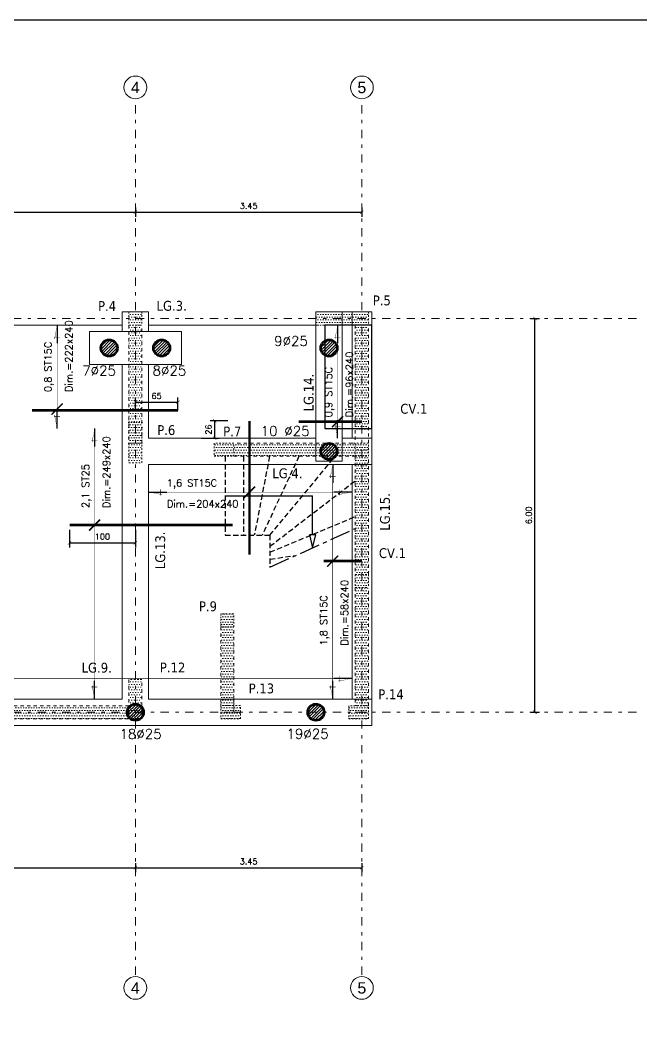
# Model space of a CAD drawing. Header units: millimetres. Extents: x -4262 to 1154, y -2933 to 76.
# Drawn here: x -1885 to -939, y -1446 to 76 of the extents above; entities that cross this region are included whole.
import ezdxf
from ezdxf.enums import TextEntityAlignment as Align

# ---------------------------------------------------------------- set-up
doc = ezdxf.new("R2010")
doc.units = ezdxf.units.MM
doc.header["$LTSCALE"] = 50
for name, pattern in [('AXES', [50.8, 31.75, -6.35, 6.35, -6.35]), ('CACHE', [9.525, 6.35, -3.175]), ('CACHE2', [4.7625, 3.175, -1.5875]), ('GrDotted', [0.4, 0.1, -0.1, 0.1, -0.1]), ('GrFeatureAxis', [0.85, 0.25, -0.2, 0.1, -0.2, 0.1])]:
    doc.linetypes.add(name, pattern=pattern)
for name, color, linetype in [('173', 7, 'Continuous'), ('farges. Bottom view 1 - Souterain', 7, 'Continuous'), ('Grid', 7, 'Continuous'), ('STR_COTATION', 1, 'Continuous'), ('STR_FER', 3, 'Continuous'), ('STR_SURCH NIV 2', 9, 'CACHE2'), ('STR_TXT', 102, 'Continuous')]:
    doc.layers.add(name, color=color, linetype=linetype)
doc.styles.add('EPAIS', font='TAHOMA.TTF')
doc.styles.add('FIN', font='romans.shx')
doc.styles.add('GrDimensions', font='simplex.shx')
doc.styles.add('GrGrid', font='ARIAL.TTF', dxfattribs={"height": 17})
doc.styles.add('schéma', font='simplex.shx')
doc.dimstyles.new('GrDimensions', dxfattribs={"dimtxt": 9, "dimasz": 5, "dimexe": 7, "dimexo": 0, "dimgap": 5, "dimtad": 1, "dimlfac": 0.01, "dimzin": 0, "dimdsep": 46, "dimtxsty": 'GrDimensions', "dimblk": 'ARCHTICK', "dimcen": 9, "dimclrt": 7, "dimadec": 0, "dimazin": 0, "dimtfac": 1, "dimtmove": 0, "dimatfit": 3, "dimldrblk": 'OPEN30', "dimfxl": 0, "dimtolj": 1, "dimtzin": 0, "dimarcsym": 0})
doc.dimstyles.new('GrDimensionsNEW', dxfattribs={"dimtxt": 9, "dimasz": 5, "dimexe": 7, "dimexo": 0, "dimgap": 5, "dimtad": 1, "dimdec": 0, "dimzin": 0, "dimdsep": 46, "dimtxsty": 'GrDimensions', "dimblk": 'ARCHTICK', "dimcen": 9, "dimclrt": 7, "dimadec": 0, "dimazin": 0, "dimtfac": 1, "dimtdec": 0, "dimtix": 1, "dimtmove": 0, "dimatfit": 3, "dimldrblk": 'OPEN30', "dimfxl": 0, "dimtolj": 1, "dimtzin": 0, "dimarcsym": 0})
pattern_1 = [(0, (0, 20), (1.984375, 3.96875), [0, -3.96875])]
pattern_2 = [(45, (0, 20), (-2.245064, 2.245064), [])]

# ---------------------------------------------------------------- blocks, each defined once
blk = doc.blocks.new('_ArchTick')
at = {"color": 0, "linetype": 'ByBlock', "const_width": 0.15}
blk.add_lwpolyline([(-0.5, -0.5), (0.5, 0.5)], dxfattribs=at)
blk = doc.blocks.new('*D8')
at = {"layer": 'Defpoints', "color": 0, "linetype": 'Continuous'}
for p in [(-2224.9, -209.9), (-1708.9, -209.9), (-1708.9, -216.9)]:
    blk.add_point(p, dxfattribs=at)
at = {"layer": 'STR_COTATION', "color": 0, "linetype": 'Continuous', "lineweight": -2}
for p, q in [((-2224.9, -209.9), (-2224.9, -223.9)), ((-1708.9, -209.9), (-1708.9, -223.9)), ((-2224.9, -216.9), (-1708.9, -216.9))]:
    blk.add_line(p, q, dxfattribs=at)
at = {"layer": 'STR_COTATION', "color": 0, "linetype": 'Continuous', "lineweight": -2, "xscale": 5, "yscale": 5, "zscale": 5, "rotation": 180}
blk.add_blockref('_ArchTick', (-2224.9, -216.9), dxfattribs=at)
at = {"layer": 'STR_COTATION', "color": 0, "linetype": 'Continuous', "lineweight": -2, "xscale": 5, "yscale": 5, "zscale": 5}
blk.add_blockref('_ArchTick', (-1708.9, -216.9), dxfattribs=at)
at = {"layer": 'STR_COTATION', "color": 7, "linetype": 'Continuous', "lineweight": -3, "insert": (-1966.9, -207.4), "char_height": 9, "attachment_point": 5, "style": 'GrDimensions'}
blk.add_mtext('\\A1;5.16', dxfattribs=at)
blk = doc.blocks.new('_Open30')
at = {"color": 0, "linetype": 'ByBlock', "lineweight": -2}
for p, q in [((-1, 0.27), (0, 0)), ((0, 0), (-1, -0.27)), ((0, 0), (-1, 0))]:
    blk.add_line(p, q, dxfattribs=at)
blk = doc.blocks.new('*D9')
at = {"layer": 'Defpoints', "color": 0, "linetype": 'Continuous'}
for p in [(-1708.9, -209.9), (-1363.9, -209.9), (-1363.9, -216.9)]:
    blk.add_point(p, dxfattribs=at)
at = {"layer": 'STR_COTATION', "color": 0, "linetype": 'Continuous', "lineweight": -2}
for p, q in [((-1708.9, -209.9), (-1708.9, -223.9)), ((-1363.9, -209.9), (-1363.9, -223.9)), ((-1708.9, -216.9), (-1363.9, -216.9))]:
    blk.add_line(p, q, dxfattribs=at)
at = {"layer": 'STR_COTATION', "color": 0, "linetype": 'Continuous', "lineweight": -2, "xscale": 5, "yscale": 5, "zscale": 5, "rotation": 180}
blk.add_blockref('_ArchTick', (-1708.9, -216.9), dxfattribs=at)
at = {"layer": 'STR_COTATION', "color": 0, "linetype": 'Continuous', "lineweight": -2, "xscale": 5, "yscale": 5, "zscale": 5}
blk.add_blockref('_ArchTick', (-1363.9, -216.9), dxfattribs=at)
at = {"layer": 'STR_COTATION', "color": 7, "linetype": 'Continuous', "lineweight": -3, "insert": (-1536.4, -207.4), "char_height": 9, "attachment_point": 5, "style": 'GrDimensions'}
blk.add_mtext('\\A1;3.45', dxfattribs=at)
blk = doc.blocks.new('*D12')
at = {"layer": 'Defpoints', "color": 0, "linetype": 'Continuous'}
for p in [(-2224.9, -1208.8), (-1708.9, -1208.8), (-1708.9, -1215.8)]:
    blk.add_point(p, dxfattribs=at)
at = {"layer": 'STR_COTATION', "color": 0, "linetype": 'Continuous', "lineweight": -2}
for p, q in [((-2224.9, -1208.8), (-2224.9, -1222.8)), ((-2224.9, -1215.8), (-1708.9, -1215.8)), ((-1708.9, -1208.8), (-1708.9, -1222.8))]:
    blk.add_line(p, q, dxfattribs=at)
at = {"layer": 'STR_COTATION', "color": 0, "linetype": 'Continuous', "lineweight": -2, "xscale": 5, "yscale": 5, "zscale": 5, "rotation": 180}
blk.add_blockref('_ArchTick', (-2224.9, -1215.8), dxfattribs=at)
at = {"layer": 'STR_COTATION', "color": 0, "linetype": 'Continuous', "lineweight": -2, "xscale": 5, "yscale": 5, "zscale": 5}
blk.add_blockref('_ArchTick', (-1708.9, -1215.8), dxfattribs=at)
at = {"layer": 'STR_COTATION', "color": 7, "linetype": 'Continuous', "lineweight": -3, "insert": (-1966.9, -1206.3), "char_height": 9, "attachment_point": 5, "style": 'GrDimensions'}
blk.add_mtext('\\A1;5.16', dxfattribs=at)
blk = doc.blocks.new('*D13')
at = {"layer": 'Defpoints', "color": 0, "linetype": 'Continuous'}
for p in [(-1708.9, -1208.8), (-1363.9, -1208.8), (-1363.9, -1215.8)]:
    blk.add_point(p, dxfattribs=at)
at = {"layer": 'STR_COTATION', "color": 0, "linetype": 'Continuous', "lineweight": -2}
for p, q in [((-1708.9, -1208.8), (-1708.9, -1222.8)), ((-1708.9, -1215.8), (-1363.9, -1215.8)), ((-1363.9, -1208.8), (-1363.9, -1222.8))]:
    blk.add_line(p, q, dxfattribs=at)
at = {"layer": 'STR_COTATION', "color": 0, "linetype": 'Continuous', "lineweight": -2, "xscale": 5, "yscale": 5, "zscale": 5, "rotation": 180}
blk.add_blockref('_ArchTick', (-1708.9, -1215.8), dxfattribs=at)
at = {"layer": 'STR_COTATION', "color": 0, "linetype": 'Continuous', "lineweight": -2, "xscale": 5, "yscale": 5, "zscale": 5}
blk.add_blockref('_ArchTick', (-1363.9, -1215.8), dxfattribs=at)
at = {"layer": 'STR_COTATION', "color": 7, "linetype": 'Continuous', "lineweight": -3, "insert": (-1536.4, -1206.3), "char_height": 9, "attachment_point": 5, "style": 'GrDimensions'}
blk.add_mtext('\\A1;3.45', dxfattribs=at)
blk = doc.blocks.new('*D14')
at = {"layer": 'Defpoints', "color": 0, "linetype": 'Continuous'}
for p in [(-1107.2, -378.9), (-1100.2, -378.9), (-1107.2, -978.9)]:
    blk.add_point(p, dxfattribs=at)
at = {"layer": 'STR_COTATION', "color": 0, "linetype": 'Continuous', "lineweight": -2}
for p, q in [((-1107.2, -378.9), (-1093.2, -378.9)), ((-1100.2, -978.9), (-1100.2, -378.9)), ((-1107.2, -978.9), (-1093.2, -978.9))]:
    blk.add_line(p, q, dxfattribs=at)
at = {"layer": 'STR_COTATION', "color": 0, "linetype": 'Continuous', "lineweight": -2, "xscale": 5, "yscale": 5, "zscale": 5}
for p, rotation in [((-1100.2, -378.9), 90), ((-1100.2, -978.9), 270)]:
    blk.add_blockref('_ArchTick', p, dxfattribs=dict(at, rotation=rotation))
at = {"layer": 'STR_COTATION', "color": 7, "linetype": 'Continuous', "lineweight": -3, "insert": (-1109.7, -678.9), "char_height": 9, "attachment_point": 5, "rotation": 90, "style": 'GrDimensions'}
blk.add_mtext('\\A1;6.00', dxfattribs=at)
blk = doc.blocks.new('label')
at = {"layer": 'STR_TXT', "style": 'EPAIS'}
blk.add_attdef('NAME', text='', height=20, dxfattribs=at).set_placement((0, 0), align=Align.MIDDLE_CENTER)
at = {"layer": 'STR_TXT', "style": 'FIN', "width": 0.7}
blk.add_attdef('DIMS', text='', height=15, dxfattribs=at).set_placement((0, -40), align=Align.BOTTOM_CENTER)
blk = doc.blocks.new('repere')
at = {"color": 0}
blk.add_lwpolyline([(0, 0), (-6.94, 0)], dxfattribs=at)
blk.add_lwpolyline([(0, 0, 0, 0.2, 0), (-5.14, -0.93, 0, 0, 0)], format="xyseb", dxfattribs=at)
at = {"color": 0, "const_width": 0.2}
blk.add_lwpolyline([(-4.62, -1.23), (-4.62, 1.09)], dxfattribs=at)
blk = doc.blocks.new('*U30')
at = {"color": 5, "linetype": 'Continuous', "const_width": 0.007}
blk.add_lwpolyline([(0.382, 0.018), (0.382, -1.557)], dxfattribs=at)
at = {"color": 30, "ltscale": 0.01, "const_width": 0.024, "flags": 128}
blk.add_lwpolyline([(0.467, -1.177), (0.297, -1.347)], dxfattribs=at)
at = {"color": 5, "linetype": 'CACHE', "lineweight": -2, "ltscale": 0.03, "const_width": 0.04}
blk.add_lwpolyline([(0, -1.28), (2.222, -1.28)], dxfattribs=at)
at = {"color": 5, "lineweight": 0, "ltscale": 0.5, "xscale": -0.04000000000000005, "yscale": 0.04000000000000005, "zscale": 0.04, "rotation": 270.000000000035}
blk.add_blockref('repere', (0.382, 0.018), dxfattribs=at)
at = {"color": 5, "linetype": 'Continuous', "xscale": 0.04000000000000004, "yscale": 0.04000000000000005, "zscale": 0.04, "rotation": 270.000000000035}
blk.add_blockref('repere', (0.382, -1.557), dxfattribs=at)
at = {"color": 30, "lineweight": 35, "style": 'schéma'}
for tag, p in [('ST25', (0.332, -1.003)), ('DIM', (0.65, -1.003))]:
    blk.add_attdef(tag, text='', height=0.11, rotation=90, dxfattribs=at).set_placement(p, align=Align.BOTTOM_LEFT)
blk = doc.blocks.new('*D31')
at = {"layer": 'Defpoints', "color": 0}
for p in [(-1644.2, -506.4), (-1708.9, -518.8), (-1644.2, -518.8)]:
    blk.add_point(p, dxfattribs=at)
at = {"layer": 'STR_COTATION', "color": 0, "lineweight": -2}
for p, q in [((-1708.9, -518.8), (-1708.9, -499.4)), ((-1644.2, -518.8), (-1644.2, -499.4)), ((-1708.9, -506.4), (-1644.2, -506.4))]:
    blk.add_line(p, q, dxfattribs=at)
at = {"layer": 'STR_COTATION', "color": 0, "lineweight": -2, "xscale": 5, "yscale": 5, "zscale": 5, "rotation": 180}
blk.add_blockref('_ArchTick', (-1708.9, -506.4), dxfattribs=at)
at = {"layer": 'STR_COTATION', "color": 0, "lineweight": -2, "xscale": 5, "yscale": 5, "zscale": 5}
blk.add_blockref('_ArchTick', (-1644.2, -506.4), dxfattribs=at)
at = {"layer": 'STR_COTATION', "color": 7, "insert": (-1676.6, -496.9), "char_height": 9, "attachment_point": 5, "style": 'GrDimensions'}
blk.add_mtext('\\A1;65', dxfattribs=at)
blk = doc.blocks.new('*U32')
at = {"color": 5, "linetype": 'Continuous', "const_width": 0.007}
blk.add_lwpolyline([(0.382, 0), (0.382, -4.125)], dxfattribs=at)
at = {"color": 5, "linetype": 'CACHE', "lineweight": -2, "ltscale": 0.03, "const_width": 0.04}
blk.add_lwpolyline([(0, -1.472), (2.488, -1.472)], dxfattribs=at)
at = {"color": 30, "ltscale": 0.01, "const_width": 0.024, "flags": 128}
blk.add_lwpolyline([(0.467, -1.388), (0.297, -1.557)], dxfattribs=at)
at = {"color": 5, "lineweight": 0, "ltscale": 0.5, "xscale": -0.04000000000000005, "yscale": 0.04000000000000005, "zscale": 0.04, "rotation": 270.000000000035}
blk.add_blockref('repere', (0.382, 0), dxfattribs=at)
at = {"color": 5, "linetype": 'Continuous', "xscale": 0.04000000000000004, "yscale": 0.04000000000000005, "zscale": 0.04, "rotation": 270.000000000035}
blk.add_blockref('repere', (0.382, -4.125), dxfattribs=at)
at = {"color": 30, "lineweight": 35, "style": 'schéma'}
for tag, p in [('ST25', (0.332, -1.213)), ('DIM', (0.65, -1.213))]:
    blk.add_attdef(tag, text='', height=0.11, rotation=90, dxfattribs=at).set_placement(p, align=Align.BOTTOM_LEFT)
blk = doc.blocks.new('*D33')
at = {"layer": 'Defpoints', "color": 0}
for p in [(-1809.3, -693.6), (-1708.9, -693.6), (-1708.9, -720.8)]:
    blk.add_point(p, dxfattribs=at)
at = {"layer": 'STR_COTATION', "color": 0, "lineweight": -2}
for p, q in [((-1809.3, -700.8), (-1809.3, -727.8)), ((-1708.9, -700.8), (-1708.9, -727.8)), ((-1809.3, -720.8), (-1708.9, -720.8))]:
    blk.add_line(p, q, dxfattribs=at)
at = {"layer": 'STR_COTATION', "color": 0, "lineweight": -2, "xscale": 5, "yscale": 5, "zscale": 5, "rotation": 180}
blk.add_blockref('_ArchTick', (-1809.3, -720.8), dxfattribs=at)
at = {"layer": 'STR_COTATION', "color": 0, "lineweight": -2, "xscale": 5, "yscale": 5, "zscale": 5}
blk.add_blockref('_ArchTick', (-1708.9, -720.8), dxfattribs=at)
at = {"layer": 'STR_COTATION', "color": 7, "insert": (-1759.1, -711.3), "char_height": 9, "attachment_point": 5, "style": 'GrDimensions'}
blk.add_mtext('\\A1;100', dxfattribs=at)
blk = doc.blocks.new('*U34')
at = {"color": 5, "linetype": 'Continuous', "const_width": 0.007}
blk.add_lwpolyline([(0.137, 0), (0.137, -3.575)], dxfattribs=at)
at = {"color": 5, "linetype": 'CACHE', "lineweight": -2, "ltscale": 0.03, "const_width": 0.04}
blk.add_lwpolyline([(0, -1.472), (0.582, -1.472)], dxfattribs=at)
at = {"color": 30, "ltscale": 0.01, "const_width": 0.024, "flags": 128}
blk.add_lwpolyline([(0.222, -1.388), (0.052, -1.557)], dxfattribs=at)
at = {"color": 5, "lineweight": 0, "ltscale": 0.5, "xscale": -0.04000000000000005, "yscale": 0.04000000000000005, "zscale": 0.04, "rotation": 270.000000000035}
blk.add_blockref('repere', (0.137, 0), dxfattribs=at)
at = {"color": 5, "linetype": 'Continuous', "xscale": 0.04000000000000004, "yscale": 0.04000000000000005, "zscale": 0.04, "rotation": 270.000000000035}
blk.add_blockref('repere', (0.137, -3.575), dxfattribs=at)
at = {"color": 30, "lineweight": 35, "style": 'schéma'}
for tag, p in [('ST25', (0.087, -2.759)), ('DIM', (0.405, -2.759))]:
    blk.add_attdef(tag, text='', height=0.11, rotation=90, dxfattribs=at).set_placement(p, align=Align.BOTTOM_LEFT)
blk = doc.blocks.new('*U35')
at = {"color": 5, "linetype": 'Continuous', "const_width": 0.007}
blk.add_lwpolyline([(0.594, 0), (0.594, -1.725)], dxfattribs=at)
at = {"color": 5, "linetype": 'CACHE', "lineweight": -2, "ltscale": 0.03, "const_width": 0.04}
blk.add_lwpolyline([(0, -1.472), (0.965, -1.472)], dxfattribs=at)
at = {"color": 30, "ltscale": 0.01, "const_width": 0.024, "flags": 128}
blk.add_lwpolyline([(0.679, -1.388), (0.509, -1.557)], dxfattribs=at)
at = {"color": 5, "lineweight": 0, "ltscale": 0.5, "xscale": -0.04000000000000005, "yscale": 0.04000000000000005, "zscale": 0.04, "rotation": 270.000000000035}
blk.add_blockref('repere', (0.594, 0), dxfattribs=at)
at = {"color": 5, "linetype": 'Continuous', "xscale": 0.04000000000000004, "yscale": 0.04000000000000005, "zscale": 0.04, "rotation": 270.000000000035}
blk.add_blockref('repere', (0.594, -1.725), dxfattribs=at)
at = {"color": 30, "lineweight": 35, "style": 'schéma'}
for tag, p in [('ST25', (0.544, -1.405)), ('DIM', (0.862, -1.405))]:
    blk.add_attdef(tag, text='', height=0.11, rotation=90, dxfattribs=at).set_placement(p, align=Align.BOTTOM_LEFT)
blk = doc.blocks.new('*U36')
at = {"color": 5, "linetype": 'Continuous', "const_width": 0.007}
blk.add_lwpolyline([(0, 0.512), (-19.4, 0.512)], dxfattribs=at)
at = {"color": 5, "lineweight": 0, "ltscale": 0.5, "xscale": 0.04000000000000004, "yscale": 0.04000000000000004, "zscale": 0.04, "rotation": 359.9999999999815}
blk.add_blockref('repere', (0, 0.512), dxfattribs=at)
at = {"color": 30, "lineweight": 35, "style": 'schéma'}
for tag, p in [('ST25', (-10.736, 0.562)), ('DIM', (-10.736, 0.245))]:
    blk.add_attdef(tag, text='', height=0.11, rotation=360, dxfattribs=at).set_placement(p, align=Align.BOTTOM_LEFT)
blk = doc.blocks.new('*U37')
at = {"color": 5, "linetype": 'CACHE', "lineweight": -2, "ltscale": 0.03, "const_width": 0.04}
blk.add_lwpolyline([(-1.562, 0), (-1.562, 2.04)], dxfattribs=at)
at = {"color": 5, "linetype": 'Continuous', "const_width": 0.007}
blk.add_lwpolyline([(0, 0.955), (-3.1, 0.955)], dxfattribs=at)
at = {"color": 30, "ltscale": 0.01, "const_width": 0.024, "flags": 128}
blk.add_lwpolyline([(-1.477, 1.04), (-1.646, 0.87)], dxfattribs=at)
at = {"color": 5, "linetype": 'Continuous', "xscale": -0.04000000000000004, "yscale": 0.04000000000000004, "zscale": 0.04, "rotation": 359.9999999999815}
blk.add_blockref('repere', (-3.1, 0.955), dxfattribs=at)
at = {"color": 5, "lineweight": 0, "ltscale": 0.5, "xscale": 0.04000000000000004, "yscale": 0.04000000000000004, "zscale": 0.04, "rotation": 359.9999999999815}
blk.add_blockref('repere', (0, 0.955), dxfattribs=at)
at = {"color": 30, "lineweight": 35, "style": 'schéma'}
for tag, p in [('ST25', (-2.822, 1.005)), ('DIM', (-2.822, 0.687))]:
    blk.add_attdef(tag, text='', height=0.11, rotation=360, dxfattribs=at).set_placement(p, align=Align.BOTTOM_LEFT)
blk = doc.blocks.new('*D38')
at = {"layer": 'Defpoints', "color": 0}
for p in [(-1588.1, -534.9), (-1535.1, -534.9), (-1688.9, -561.4)]:
    blk.add_point(p, dxfattribs=at)
at = {"layer": 'STR_COTATION', "color": 0, "lineweight": -2}
for p, q in [((-1568.1, -534.9), (-1595.1, -534.9)), ((-1588.1, -561.4), (-1588.1, -534.9)), ((-1608.1, -561.4), (-1581.1, -561.4))]:
    blk.add_line(p, q, dxfattribs=at)
at = {"layer": 'STR_COTATION', "color": 0, "lineweight": -2, "xscale": 5, "yscale": 5, "zscale": 5}
for p, rotation in [((-1588.1, -534.9), 90), ((-1588.1, -561.4), 270)]:
    blk.add_blockref('_ArchTick', p, dxfattribs=dict(at, rotation=rotation))
at = {"layer": 'STR_COTATION', "color": 7, "insert": (-1597.6, -548.1), "char_height": 9, "attachment_point": 5, "rotation": 90, "style": 'GrDimensions'}
blk.add_mtext('\\A1;26', dxfattribs=at)

msp = doc.modelspace()

# ---------------------------------------------------------------- hatches: boundary and pattern name
at = {"layer": 'farges. Bottom view 1 - Souterain', "linetype": 'Continuous', "lineweight": 20}
h = msp.add_hatch(dxfattribs=at)
h.set_pattern_fill('DOTS', color=9, scale=2.5, style=0)
h.set_pattern_definition(pattern_1)
h.paths.add_polyline_path([(-1718.905, -368.861), (-1718.905, -388.861), (-1698.905, -388.861), (-1698.905, -368.861)])
h = msp.add_hatch(dxfattribs=at)
h.set_pattern_fill('DOTS', color=9, scale=2.5, style=0)
h.set_pattern_definition(pattern_1)
h.paths.add_polyline_path([(-1433.905, -368.861), (-1433.905, -388.861), (-1353.905, -388.861), (-1353.905, -368.861)])
h = msp.add_hatch(dxfattribs=at)
h.set_pattern_fill('DOTS', color=9, scale=2.5, style=0)
h.set_pattern_definition(pattern_1)
h.paths.add_polyline_path([(-1698.905, -388.861), (-1718.905, -388.861), (-1718.905, -538.861), (-1698.905, -538.861)])
h = msp.add_hatch(dxfattribs=at)
h.set_pattern_fill('DOTS', color=9, scale=2.5, style=0)
h.set_pattern_definition(pattern_1)
h.paths.add_polyline_path([(-1353.905, -388.861), (-1373.905, -388.861), (-1373.905, -548.861), (-1353.905, -548.861)])
at = {"layer": 'farges. Bottom view 1 - Souterain', "linetype": 'Continuous', "lineweight": -3}
h = msp.add_hatch(dxfattribs=at)
h.set_pattern_fill('ANSI31', color=1, style=0)
h.set_pattern_definition(pattern_2)
h.paths.add_polyline_path([(-1761.012, -426.97), (-1761.405, -423.861), (-1761.012, -420.752), (-1759.858, -417.839), (-1758.017, -415.304), (-1755.602, -413.307), (-1752.767, -411.973), (-1749.689, -411.386), (-1746.562, -411.582), (-1743.582, -412.551), (-1740.937, -414.229), (-1738.792, -416.514), (-1737.282, -419.259), (-1736.503, -422.294), (-1736.503, -425.428), (-1737.282, -428.462), (-1738.792, -431.208), (-1740.937, -433.492), (-1743.582, -435.171), (-1746.562, -436.14), (-1749.689, -436.336), (-1752.767, -435.749), (-1755.602, -434.415), (-1758.017, -432.418), (-1759.858, -429.883)])
h = msp.add_hatch(dxfattribs=at)
h.set_pattern_fill('ANSI31', color=1, style=0)
h.set_pattern_definition(pattern_2)
h.paths.add_polyline_path([(-1681.012, -426.97), (-1681.405, -423.861), (-1681.012, -420.752), (-1679.858, -417.839), (-1678.017, -415.304), (-1675.602, -413.307), (-1672.767, -411.973), (-1669.689, -411.386), (-1666.562, -411.582), (-1663.582, -412.551), (-1660.937, -414.229), (-1658.792, -416.514), (-1657.282, -419.259), (-1656.503, -422.294), (-1656.503, -425.428), (-1657.282, -428.462), (-1658.792, -431.208), (-1660.937, -433.492), (-1663.582, -435.171), (-1666.562, -436.14), (-1669.689, -436.336), (-1672.767, -435.749), (-1675.602, -434.415), (-1678.017, -432.418), (-1679.858, -429.883)])
h = msp.add_hatch(dxfattribs=at)
h.set_pattern_fill('ANSI31', color=1, style=0)
h.set_pattern_definition(pattern_2)
h.paths.add_polyline_path([(-1426.012, -426.97), (-1426.405, -423.861), (-1426.012, -420.752), (-1424.858, -417.839), (-1423.017, -415.304), (-1420.602, -413.307), (-1417.767, -411.973), (-1414.689, -411.386), (-1411.562, -411.582), (-1408.582, -412.551), (-1405.937, -414.229), (-1403.792, -416.514), (-1402.282, -419.259), (-1401.503, -422.294), (-1401.503, -425.428), (-1402.282, -428.462), (-1403.792, -431.208), (-1405.937, -433.492), (-1408.582, -435.171), (-1411.562, -436.14), (-1414.689, -436.336), (-1417.767, -435.749), (-1420.602, -434.415), (-1423.017, -432.418), (-1424.858, -429.883)])
at = {"layer": 'farges. Bottom view 1 - Souterain', "linetype": 'Continuous', "lineweight": 20}
h = msp.add_hatch(dxfattribs=at)
h.set_pattern_fill('DOTS', color=9, scale=2.5, style=0)
h.set_pattern_definition([(0, (-1718.9046, -568.861), (1.98438, 3.96875), [0, -3.96875])])
h.paths.add_polyline_path([(-1698.905, -536.453), (-1708.905, -536.453), (-1708.905, -568.861), (-1698.905, -568.861)])
h.paths.add_polyline_path([(-1708.905, -536.453), (-1718.905, -536.453), (-1718.905, -568.861), (-1708.905, -568.861)])
h = msp.add_hatch(dxfattribs=at)
h.set_pattern_fill('DOTS', color=9, scale=2.5, style=0)
h.paths.add_polyline_path([(-1698.905, -568.861), (-1718.905, -568.861), (-1718.905, -598.861), (-1698.905, -598.861)])
h = msp.add_hatch(dxfattribs=at)
h.set_pattern_fill('DOTS', color=9, scale=2.5, style=0)
h.paths.add_polyline_path([(-1588.905, -568.861), (-1588.905, -588.861), (-1558.905, -588.861), (-1558.905, -568.861)])
h = msp.add_hatch(dxfattribs=at)
h.set_pattern_fill('DOTS', color=9, scale=2.5, style=0)
h.paths.add_polyline_path([(-1558.905, -568.861), (-1558.905, -588.861), (-1373.905, -588.861), (-1373.905, -568.861)])
at = {"layer": 'farges. Bottom view 1 - Souterain', "linetype": 'Continuous', "lineweight": -3}
h = msp.add_hatch(dxfattribs=at)
h.set_pattern_fill('ANSI31', color=1, style=0)
h.paths.add_polyline_path([(-1426.012, -584.47), (-1426.405, -581.361), (-1426.012, -578.252), (-1424.858, -575.339), (-1423.017, -572.804), (-1420.602, -570.807), (-1417.767, -569.473), (-1414.689, -568.886), (-1411.562, -569.082), (-1408.582, -570.051), (-1405.937, -571.729), (-1403.792, -574.014), (-1402.282, -576.759), (-1401.503, -579.794), (-1401.503, -582.928), (-1402.282, -585.962), (-1403.792, -588.708), (-1405.937, -590.992), (-1408.582, -592.671), (-1411.562, -593.64), (-1414.689, -593.836), (-1417.767, -593.249), (-1420.602, -591.915), (-1423.017, -589.918), (-1424.858, -587.383)])
at = {"layer": 'farges. Bottom view 1 - Souterain', "linetype": 'Continuous', "lineweight": 20}
h = msp.add_hatch(dxfattribs=at)
h.set_pattern_fill('DOTS', color=9, scale=2.5, style=0)
h.paths.add_polyline_path([(-1373.905, -568.861), (-1373.905, -588.861), (-1353.905, -588.861), (-1353.905, -568.861)])
h = msp.add_hatch(dxfattribs=at)
h.set_pattern_fill('DOTS', color=9, scale=2.5, style=0)
h.paths.add_polyline_path([(-1373.905, -768.861), (-1353.905, -768.861), (-1353.905, -588.861), (-1373.905, -588.861)])
h = msp.add_hatch(dxfattribs=at)
h.set_pattern_fill('DOTS', color=9, scale=2.5, style=0)
h.paths.add_polyline_path([(-1373.905, -768.861), (-1373.905, -788.861), (-1353.905, -788.861), (-1353.905, -768.861)])
h = msp.add_hatch(dxfattribs=at)
h.set_pattern_fill('DOTS', color=9, scale=2.5, style=0)
h.paths.add_polyline_path([(-1373.905, -968.861), (-1353.905, -968.861), (-1353.905, -788.861), (-1373.905, -788.861)])
h = msp.add_hatch(dxfattribs=at)
h.set_pattern_fill('DOTS', color=9, scale=2.5, style=0)
h.paths.add_polyline_path([(-1578.905, -828.859), (-1578.905, -848.859), (-1558.905, -848.859), (-1558.905, -828.859)])
h = msp.add_hatch(dxfattribs=at)
h.set_pattern_fill('DOTS', color=9, scale=2.5, style=0)
h.paths.add_polyline_path([(-1578.886, -968.824), (-1558.887, -968.824), (-1558.905, -828.859), (-1558.905, -848.859), (-1578.902, -848.859), (-1578.886, -978.826), (-1578.886, -978.826)])
h = msp.add_hatch(dxfattribs=at)
h.set_pattern_fill('DOTS', color=9, scale=2.5, style=0)
h.paths.add_polyline_path([(-1718.905, -928.861), (-1718.905, -988.861), (-1698.905, -988.861), (-1698.905, -928.861)])
h = msp.add_hatch(dxfattribs=at)
h.set_pattern_fill('DOTS', color=9, scale=2.5, style=0)
h.paths.add_polyline_path([(-1914.812, -968.861), (-1914.812, -988.861), (-1718.905, -988.861), (-1718.905, -968.861)])
at = {"layer": 'farges. Bottom view 1 - Souterain', "linetype": 'Continuous', "lineweight": -3}
h = msp.add_hatch(dxfattribs=at)
h.set_pattern_fill('ANSI31', color=1, style=0)
h.paths.add_polyline_path([(-1721.012, -981.97), (-1721.405, -978.861), (-1721.012, -975.752), (-1719.858, -972.839), (-1718.017, -970.304), (-1715.602, -968.307), (-1712.767, -966.973), (-1709.689, -966.386), (-1706.562, -966.582), (-1703.582, -967.551), (-1700.937, -969.229), (-1698.792, -971.514), (-1697.282, -974.259), (-1696.503, -977.294), (-1696.503, -980.428), (-1697.282, -983.462), (-1698.792, -986.208), (-1700.937, -988.492), (-1703.582, -990.171), (-1706.562, -991.14), (-1709.689, -991.336), (-1712.767, -990.749), (-1715.602, -989.415), (-1718.017, -987.418), (-1719.858, -984.883)])
at = {"layer": 'farges. Bottom view 1 - Souterain', "linetype": 'Continuous', "lineweight": 20}
h = msp.add_hatch(dxfattribs=at)
h.set_pattern_fill('DOTS', color=9, scale=2.5, style=0)
h.paths.add_polyline_path([(-1578.886, -968.824), (-1578.886, -988.824), (-1548.886, -988.824), (-1548.886, -968.824)])
at = {"layer": 'farges. Bottom view 1 - Souterain', "linetype": 'Continuous', "lineweight": -3}
h = msp.add_hatch(dxfattribs=at)
h.set_pattern_fill('ANSI31', color=1, style=0)
h.paths.add_polyline_path([(-1446.012, -981.97), (-1446.405, -978.861), (-1446.012, -975.752), (-1444.858, -972.839), (-1443.017, -970.304), (-1440.602, -968.307), (-1437.767, -966.973), (-1434.689, -966.386), (-1431.562, -966.582), (-1428.582, -967.551), (-1425.937, -969.229), (-1423.792, -971.514), (-1422.282, -974.259), (-1421.503, -977.294), (-1421.503, -980.428), (-1422.282, -983.462), (-1423.792, -986.208), (-1425.937, -988.492), (-1428.582, -990.171), (-1431.562, -991.14), (-1434.689, -991.336), (-1437.767, -990.749), (-1440.602, -989.415), (-1443.017, -987.418), (-1444.858, -984.883)])
at = {"layer": 'farges. Bottom view 1 - Souterain', "linetype": 'Continuous', "lineweight": 20}
h = msp.add_hatch(dxfattribs=at)
h.set_pattern_fill('DOTS', color=9, scale=2.5, style=0)
h.paths.add_polyline_path([(-1383.905, -968.861), (-1383.905, -988.861), (-1353.905, -988.861), (-1353.905, -968.861)])

# ---------------------------------------------------------------- linework, layer by layer
at = {"layer": '173', "color": 173}
msp.add_lwpolyline([(-1348.905, -546.361), (-1348.905, -388.861), (-1420.56, -388.861), (-1420.56, -546.361), (-1348.905, -546.361)], close=True, dxfattribs=at)
at = {"layer": 'farges. Bottom view 1 - Souterain', "color": 251, "linetype": 'GrFeatureAxis', "lineweight": 18}
for p, q in [((-1708.905, -1378.861), (-1708.905, -46.761)), ((-1363.905, -1378.861), (-1363.905, -46.761)), ((-4145.452, -378.861), (-940.119, -378.861)), ((-4145.452, -978.861), (-940.119, -978.861))]:
    msp.add_line(p, q, dxfattribs=at)
at = {"layer": 'farges. Bottom view 1 - Souterain', "color": 102, "linetype": 'Continuous', "lineweight": 20}
for p, q in [((-1728.905, -368.861), (-1688.905, -368.861)), ((-1728.905, -398.861), (-1728.905, -368.861)), ((-1688.905, -368.861), (-1688.905, -398.861)), ((-1433.905, -368.861), (-1393.905, -368.861)), ((-1433.905, -596.361), (-1433.905, -368.861)), ((-1393.905, -368.861), (-1393.905, -596.361)), ((-1378.905, -368.861), (-1348.905, -368.861)), ((-1378.905, -561.361), (-1378.905, -368.861)), ((-1348.905, -368.861), (-1348.905, -561.361)), ((-1778.905, -398.861), (-1638.905, -398.861)), ((-1778.905, -448.861), (-1778.905, -398.861)), ((-1638.905, -398.861), (-1638.905, -448.861)), ((-1638.905, -448.861), (-1778.905, -448.861)), ((-1728.905, -561.361), (-1728.905, -448.861)), ((-1688.905, -448.861), (-1688.905, -561.361)), ((-1728.905, -601.361), (-1728.905, -561.361)), ((-1688.905, -561.361), (-1433.905, -561.361)), ((-1393.905, -561.361), (-1348.905, -561.361)), ((-1348.905, -561.361), (-1348.905, -601.361)), ((-1728.905, -958.861), (-1728.905, -601.361)), ((-1688.905, -601.361), (-1688.905, -958.861)), ((-1348.905, -601.361), (-1688.905, -601.361)), ((-1393.905, -596.361), (-1433.905, -596.361)), ((-1378.905, -958.861), (-1378.905, -601.361)), ((-1348.905, -601.361), (-1348.905, -958.861)), ((-2154.905, -958.861), (-1728.905, -958.861)), ((-1688.905, -958.861), (-1348.905, -958.861)), ((-1348.905, -958.861), (-1348.905, -998.861)), ((-1348.905, -998.861), (-2154.905, -998.861))]:
    msp.add_line(p, q, dxfattribs=at)
at = {"layer": 'farges. Bottom view 1 - Souterain', "color": 9, "linetype": 'GrDotted', "lineweight": 15, "ltscale": 0.5}
for p, q in [((-1718.905, -368.861), (-1718.905, -388.861)), ((-1698.905, -368.861), (-1698.905, -388.861)), ((-1353.905, -368.861), (-1353.905, -388.861)), ((-1718.905, -388.861), (-1698.905, -388.861)), ((-1353.905, -388.861), (-1378.905, -388.861)), ((-1718.905, -568.861), (-1698.905, -568.861)), ((-1718.905, -568.861), (-1718.905, -598.861)), ((-1698.905, -568.861), (-1718.905, -568.861)), ((-1698.905, -598.861), (-1698.905, -568.861)), ((-1588.905, -568.861), (-1588.905, -588.861)), ((-1558.905, -568.861), (-1588.905, -568.861)), ((-1558.905, -588.861), (-1558.905, -568.861)), ((-1353.905, -588.861), (-1353.905, -568.861)), ((-1588.905, -588.861), (-1558.905, -588.861)), ((-1718.905, -598.861), (-1698.905, -598.861)), ((-1373.905, -768.861), (-1373.905, -788.861)), ((-1353.905, -768.861), (-1353.905, -788.861)), ((-1558.905, -848.859), (-1558.905, -828.859)), ((-1698.905, -928.861), (-1718.905, -928.861)), ((-1578.886, -968.824), (-1578.886, -988.824)), ((-1548.886, -968.824), (-1578.886, -968.824)), ((-1548.886, -988.824), (-1548.886, -968.824)), ((-1383.905, -968.861), (-1383.905, -988.861)), ((-1353.905, -968.861), (-1383.905, -968.861)), ((-1353.905, -988.861), (-1353.905, -968.861)), ((-1718.905, -988.861), (-1698.905, -988.861)), ((-1578.886, -988.824), (-1548.886, -988.824)), ((-1383.905, -988.861), (-1353.905, -988.861))]:
    msp.add_line(p, q, dxfattribs=at)
at = {"layer": 'farges. Bottom view 1 - Souterain', "color": 6, "linetype": 'Continuous', "lineweight": 20}
msp.add_line((-1393.905, -368.861), (-1378.905, -368.861), dxfattribs=at)
at = {"layer": 'farges. Bottom view 1 - Souterain', "color": 2, "linetype": 'Continuous', "lineweight": 20}
for p, q in [((-2199.905, -388.861), (-1728.905, -388.861)), ((-1688.905, -388.861), (-1433.905, -388.861)), ((-1393.905, -388.861), (-1378.905, -388.861))]:
    msp.add_line(p, q, dxfattribs=at)
at = {"layer": 'farges. Bottom view 1 - Souterain', "color": 9, "linetype": 'GrDotted', "lineweight": 15}
for p, q in [((-1718.905, -388.861), (-1718.905, -568.861)), ((-1698.905, -568.861), (-1698.905, -388.861)), ((-1433.905, -388.861), (-1393.905, -388.861)), ((-1373.905, -388.861), (-1373.905, -568.861)), ((-1353.905, -568.861), (-1353.905, -388.861)), ((-1378.905, -568.861), (-1558.905, -568.861)), ((-1558.905, -588.861), (-1378.905, -588.861)), ((-1373.905, -588.861), (-1373.905, -768.861)), ((-1353.905, -768.861), (-1353.905, -588.861)), ((-1373.905, -788.861), (-1373.905, -968.861)), ((-1353.905, -968.861), (-1353.905, -788.861)), ((-1578.902, -848.859), (-1578.889, -958.861)), ((-1558.889, -958.861), (-1558.905, -848.859)), ((-1718.905, -928.861), (-1718.905, -988.861)), ((-1698.905, -988.861), (-1698.905, -928.861)), ((-1718.905, -968.861), (-1914.812, -968.861)), ((-1914.812, -988.861), (-1718.905, -988.861))]:
    msp.add_line(p, q, dxfattribs=at)
at = {"layer": 'farges. Bottom view 1 - Souterain', "color": 9, "linetype": 'GrDotted', "lineweight": 15, "ltscale": 0.125}
for p, q in [((-1373.905, -568.861), (-1378.905, -568.861)), ((-1378.905, -588.861), (-1373.905, -588.861)), ((-1578.889, -958.861), (-1578.886, -968.824)), ((-1558.887, -968.824), (-1558.889, -958.861))]:
    msp.add_line(p, q, dxfattribs=at)
at = {"layer": 'farges. Bottom view 1 - Souterain', "color": 9, "linetype": 'GrDotted', "lineweight": 20, "ltscale": 0.25}
for p, q in [((-1373.905, -568.861), (-1373.905, -578.861)), ((-1373.905, -578.861), (-1373.905, -588.861)), ((-1578.905, -828.862), (-1578.902, -848.859)), ((-1578.886, -978.826), (-1558.886, -978.823))]:
    msp.add_line(p, q, dxfattribs=at)
at = {"layer": 'farges. Bottom view 1 - Souterain', "color": 9, "linetype": 'GrDotted', "lineweight": 20, "ltscale": 0.5}
for p, q in [((-1353.905, -568.861), (-1373.905, -568.861)), ((-1353.905, -578.861), (-1373.905, -578.861)), ((-1373.905, -588.861), (-1353.905, -588.861)), ((-1373.905, -768.861), (-1353.905, -768.861)), ((-1373.905, -788.861), (-1353.905, -788.861)), ((-1558.905, -828.859), (-1578.905, -828.862)), ((-1373.905, -978.861), (-1353.905, -978.861))]:
    msp.add_line(p, q, dxfattribs=at)
at = {"layer": 'farges. Bottom view 1 - Souterain', "color": 9, "linetype": 'GrDotted', "lineweight": 15, "ltscale": 0.25}
msp.add_line((-1558.905, -848.859), (-1578.902, -848.859), dxfattribs=at)
at = {"layer": 'farges. Bottom view 1 - Souterain', "color": 9, "linetype": 'GrDotted', "lineweight": 20, "ltscale": 0.125}
msp.add_line((-1558.886, -978.823), (-1558.887, -968.824), dxfattribs=at)
at = {"layer": 'farges. Bottom view 1 - Souterain', "color": 6, "linetype": 'Continuous', "lineweight": 18}
for centre, major_axis, start_param, end_param in [((-1708.905, -26.761), (-12.283, 12.283), 3.92699082, 10.21017612), ((-1363.905, -26.761), (-12.283, 12.283), 3.92699082, 10.21017612), ((-1708.905, -1398.861), (12.283, 12.283), 5.49778714, 11.78097245), ((-1363.905, -1398.861), (12.283, 12.283), 5.49778714, 11.78097245)]:
    msp.add_ellipse(centre, major_axis=major_axis, ratio=1, start_param=start_param, end_param=end_param, dxfattribs=at)
at = {"layer": 'farges. Bottom view 1 - Souterain', "color": 6, "linetype": 'Continuous', "lineweight": 60}
for centre in [(-1748.905, -423.861), (-1668.905, -423.861), (-1413.905, -423.861), (-1413.905, -581.361), (-1708.905, -978.861), (-1433.905, -978.861)]:
    msp.add_ellipse(centre, major_axis=(-8.839, 8.839), ratio=1, start_param=3.92699082, end_param=10.21017612, dxfattribs=at)
at = {"layer": 'Grid', "color": 251, "linetype": 'GrFeatureAxis', "lineweight": 18}
for p, q in [((-1708.905, -1378.861), (-1708.905, -46.761)), ((-1363.905, -1378.861), (-1363.905, -46.761)), ((-4145.452, -378.861), (-940.119, -378.861)), ((-4145.452, -978.861), (-940.119, -978.861))]:
    msp.add_line(p, q, dxfattribs=at)
at = {"layer": 'Grid', "color": 6, "linetype": 'Continuous', "lineweight": 18}
for centre, major_axis, start_param, end_param in [((-1708.905, -26.761), (-12.283, 12.283), 3.92699082, 10.21017612), ((-1363.905, -26.761), (-12.283, 12.283), 3.92699082, 10.21017612), ((-1708.905, -1398.861), (12.283, 12.283), 5.49778714, 11.78097245), ((-1363.905, -1398.861), (12.283, 12.283), 5.49778714, 11.78097245)]:
    msp.add_ellipse(centre, major_axis=major_axis, ratio=1, start_param=start_param, end_param=end_param, dxfattribs=at)
at = {"layer": 'STR_COTATION'}
msp.add_lwpolyline([(-4261.823, 76.027), (1154.475, 76.027), (1154.475, -2933.391), (-4261.823, -2933.391)], close=True, dxfattribs=at)
at = {"layer": 'STR_SURCH NIV 2', "linetype": 'CACHE', "ltscale": 0.025}
for p, q in [((-1571.905, -588.861), (-1571.905, -708.861)), ((-1544.071, -588.861), (-1544.071, -708.861)), ((-1504.466, -588.861), (-1527.748, -708.861)), ((-1459.846, -588.861), (-1515.529, -708.861)), ((-1503.85, -709.157), (-1404.627, -588.861)), ((-1503.85, -725.813), (-1373.905, -626.031)), ((-1503.85, -735.016), (-1373.905, -680.561)), ((-1571.905, -708.861), (-1503.85, -708.861)), ((-1503.85, -708.861), (-1503.85, -757.961)), ((-1503.85, -745.52), (-1464.567, -740.067))]:
    msp.add_line(p, q, dxfattribs=at)
at = {"layer": 'STR_SURCH NIV 2', "linetype": 'ByBlock', "ltscale": 0.025}
for p in [(-1571.905, -648.861), (-1438.877, -708.364)]:
    msp.add_line(p, (-1438.877, -648.861), dxfattribs=at)
at = {"layer": 'STR_SURCH NIV 2', "linetype": 'AXES', "ltscale": 0.02}
msp.add_line((-1503.85, -757.961), (-1373.905, -698.768), dxfattribs=at)
at = {"layer": 'STR_SURCH NIV 2'}
msp.add_lwpolyline([(-1438.877, -728.364), (-1433.877, -708.364), (-1443.877, -708.364), (-1438.877, -728.364)], dxfattribs=at)

# ---------------------------------------------------------------- block references
at = {"layer": 'STR_FER', "linetype": 'Continuous', "lineweight": 0, "ltscale": 0.5, "xscale": 100, "yscale": 100, "zscale": 100, "rotation": 359.9999999999833}
for name, p, values in [('*U30', (-1866.405, -390.709), {'ST25': '0,8 ST15C', 'DIM': 'Dim.=222x240'}), ('*U35', (-1460.36, -388.861), {'ST25': '0,9 ST15C', 'DIM': 'Dim.=96x240'}), ('*U32', (-1809.273, -546.361), {'ST25': '2,1 ST25', 'DIM': 'Dim.=249x240'}), ('*U37', (-1378.905, -738.861), {'ST25': '1,6 ST15C', 'DIM': 'Dim.=204x240'}), ('*U34', (-1422.057, -601.361), {'ST25': '1,8 ST15C', 'DIM': 'Dim.=58x240'})]:
    msp.add_blockref(name, p, dxfattribs=at).add_auto_attribs(values)
msp.add_blockref('*U36', (-1378.905, -978.861), dxfattribs=at)
at = {"layer": 'STR_TXT', "xscale": 0.75, "yscale": 0.75, "zscale": 0.75}
for p, values in [((-1333.468, -351.302), {'NAME': 'P.5'}), ((-1752.036, -359.79), {'NAME': 'P.4'}), ((-1284.705, -516.402), {'NAME': 'CV.1'}), ((-1661.882, -548.888), {'NAME': 'P.6'}), ((-1561.373, -550.945), {'NAME': 'P.7'}), ((-1477.359, -614.699), {'NAME': 'LG.4.'}), ((-1317.298, -736.361), {'NAME': 'CV.1'}), ((-1598.385, -817.405), {'NAME': 'P.9'}), ((-1767.879, -910.911), {'NAME': 'LG.9.'}), ((-1652.232, -910.742), {'NAME': 'P.12'}), ((-1516.961, -942.585), {'NAME': 'P.13'}), ((-1319.533, -951.536), {'NAME': 'P.14'})]:
    msp.add_blockref('label', p, dxfattribs=at).add_auto_attribs(values)
at = {"layer": 'STR_TXT', "yscale": 0.75, "zscale": 0.75}
for p, xscale, rotation, values in [((-1653.66, -359.507), 0.7500000000000002, 359.9999985212165, {'NAME': 'LG.3.'}), ((-1444.983, -491.709), 0.7500000000000001, 89.99999889463827, {'NAME': 'LG.14.'}), ((-1328.769, -673.577), 0.75, 90, {'NAME': 'LG.15.'}), ((-1671.087, -732.234), 0.75, 90, {'NAME': 'LG.13.'})]:
    msp.add_blockref('label', p, dxfattribs=dict(at, xscale=xscale, rotation=rotation)).add_auto_attribs(values)

# ---------------------------------------------------------------- texts
at = {"layer": 'farges. Bottom view 1 - Souterain', "color": 5, "linetype": 'Continuous', "lineweight": -3, "style": 'GrGrid'}
for s, p in [('4', (-1715.653, -35.447)), ('5', (-1370.653, -35.476)), ('4', (-1715.653, -1407.546)), ('5', (-1370.653, -1407.576))]:
    msp.add_text(s, height=17.371, dxfattribs=at).set_placement(p)
at = {"layer": 'Grid', "color": 5, "linetype": 'Continuous', "lineweight": -3, "style": 'GrGrid'}
for s, p in [('4', (-1715.653, -35.447)), ('5', (-1370.653, -35.476)), ('4', (-1715.653, -1407.546)), ('5', (-1370.653, -1407.576))]:
    msp.add_text(s, height=17.371, dxfattribs=at).set_placement(p)
at = {"layer": 'STR_TXT', "char_height": 15, "attachment_point": 5, "style": 'FIN'}
for s, insert in [('{\\Fsimplex|c0;9%%C25}', (-1471.879, -413.189)), ('{\\Fsimplex|c0;7%%C25}', (-1764.181, -458.308)), ('{\\Fsimplex|c0;8%%C25}', (-1657.027, -458.255)), ('{\\Fsimplex.shx|c0|c0;10 %%c25}', (-1480.832, -550.305)), ('{\\Fsimplex|c0;18%%C25}', (-1701.03, -1012.026)), ('{\\Fsimplex|c0;19%%C25}', (-1446.588, -1011.707))]:
    msp.add_mtext(s, dxfattribs=dict(at, insert=insert))

# ---------------------------------------------------------------- dimensions: what is measured, and where the dimension line sits
at = {"layer": 'STR_COTATION', "color": 1, "linetype": 'Continuous', "lineweight": -3}
for base, p1, p2, picture, middle in [((-1708.905, -216.943), (-2224.905, -209.943), (-1708.905, -209.943), '*D8', (-1966.905, -207.443)), ((-1363.905, -216.943), (-1708.905, -209.943), (-1363.905, -209.943), '*D9', (-1536.405, -207.443)), ((-1708.905, -1215.765), (-2224.905, -1208.765), (-1708.905, -1208.765), '*D12', (-1966.905, -1206.265)), ((-1363.905, -1215.765), (-1708.905, -1208.765), (-1363.905, -1208.765), '*D13', (-1536.405, -1206.265))]:
    dim = msp.add_linear_dim(base=base, p1=p1, p2=p2, dimstyle='GrDimensions', override={"dimscale": 1, "dimtxt": 9, "dimasz": 5, "dimexe": 7, "dimexo": 0, "dimgap": 5, "dimtad": 1, "dimjust": 0, "dimtih": 0, "dimtoh": 0, "dimdec": 2, "dimlfac": 0.01, "dimrnd": 0, "dimzin": 0, "dimdsep": 46, "dimlunit": 2, "dimpost": '', "dimtxsty": 'GrDimensions', "dimblk": 'ArchTick', "dimblk1": 'ArchTick', "dimblk2": 'ArchTick', "dimsah": 0, "dimtsz": 0, "dimcen": 9, "dimdle": 0, "dimse1": 0, "dimse2": 0, "dimsd1": 0, "dimsd2": 0, "dimclrd": 0, "dimclre": 0, "dimclrt": 7, "dimaunit": 0, "dimadec": 0, "dimazin": 0, "dimtol": 0, "dimlim": 0, "dimtp": 0, "dimtm": 0, "dimtfac": 1, "dimtdec": 4, "dimtix": 0, "dimtofl": 1, "dimtmove": 0, "dimatfit": 3, "dimldrblk": 'Open30', "dimtvp": 0, "dimfrac": 0, "dimtolj": 1, "dimtzin": 0, "dimlwd": 65534, "dimlwe": 65534}, dxfattribs=at)
    dim.commit()
    dim.dimension.update_dxf_attribs({"geometry": picture, "text_midpoint": middle})
dim = msp.add_linear_dim(base=(-1100.227, -378.861), p1=(-1107.227, -978.861), p2=(-1107.227, -378.861), angle=90, dimstyle='GrDimensions', override={"dimscale": 1, "dimtxt": 9, "dimasz": 5, "dimexe": 7, "dimexo": 0, "dimgap": 5, "dimtad": 1, "dimjust": 0, "dimtih": 0, "dimtoh": 0, "dimdec": 2, "dimlfac": 0.01, "dimrnd": 0, "dimzin": 0, "dimdsep": 46, "dimlunit": 2, "dimpost": '', "dimtxsty": 'GrDimensions', "dimblk": 'ArchTick', "dimblk1": 'ArchTick', "dimblk2": 'ArchTick', "dimsah": 0, "dimtsz": 0, "dimcen": 9, "dimdle": 0, "dimse1": 0, "dimse2": 0, "dimsd1": 0, "dimsd2": 0, "dimclrd": 0, "dimclre": 0, "dimclrt": 7, "dimaunit": 0, "dimadec": 0, "dimazin": 0, "dimtol": 0, "dimlim": 0, "dimtp": 0, "dimtm": 0, "dimtfac": 1, "dimtdec": 4, "dimtix": 0, "dimtofl": 1, "dimtmove": 0, "dimatfit": 0, "dimldrblk": 'Open30', "dimtvp": 0, "dimfrac": 0, "dimtolj": 1, "dimtzin": 0, "dimlwd": 65534, "dimlwe": 65534}, dxfattribs=at)
dim.commit()
dim.dimension.update_dxf_attribs({"geometry": '*D14', "text_midpoint": (-1109.727, -678.861)})
at = {"layer": 'STR_COTATION'}
for base, p1, p2, picture, middle in [((-1644.217, -506.391), (-1708.905, -518.758), (-1644.217, -518.758), '*D31', (-1676.561, -496.891)), ((-1708.905, -720.83), (-1809.273, -693.599), (-1708.905, -693.599), '*D33', (-1759.089, -711.33))]:
    dim = msp.add_linear_dim(base=base, p1=p1, p2=p2, dimstyle='GrDimensionsNEW', dxfattribs=at)
    dim.commit()
    dim.dimension.update_dxf_attribs({"geometry": picture, "text_midpoint": middle})
dim = msp.add_linear_dim(base=(-1588.076, -534.906), p1=(-1688.905, -561.361), p2=(-1535.065, -534.906), angle=90, dimstyle='GrDimensionsNEW', dxfattribs=at)
dim.commit()
dim.dimension.update_dxf_attribs({"geometry": '*D38', "text_midpoint": (-1597.576, -548.133)})

doc.saveas('drawing.dxf')
